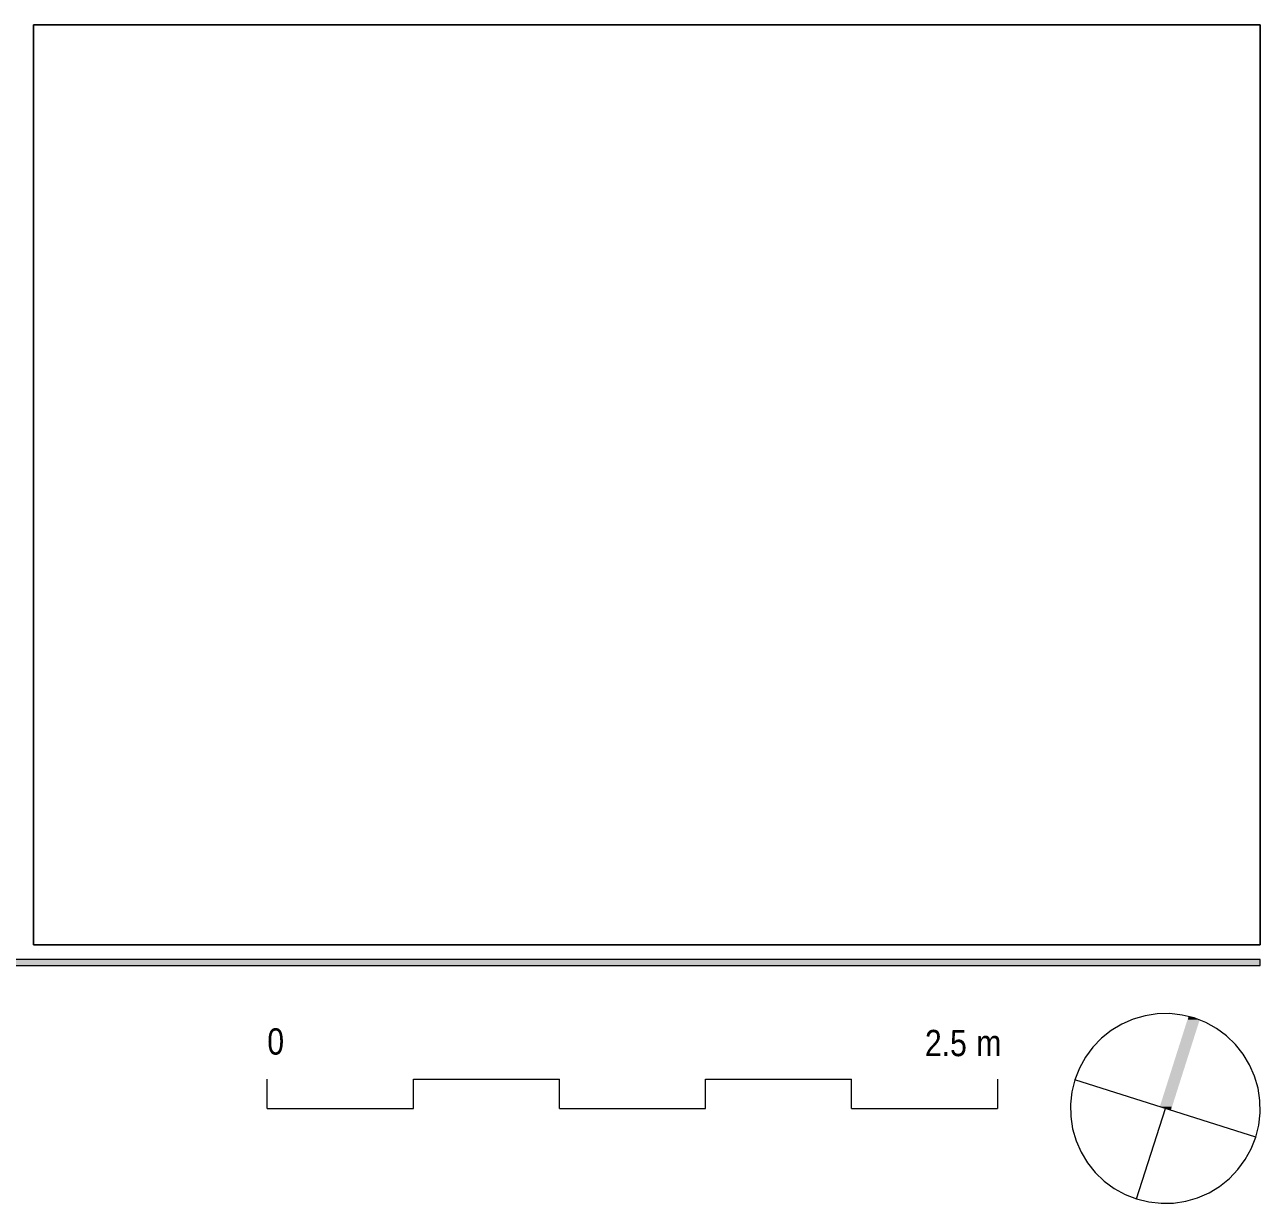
# Model space of a CAD drawing. Extents: x -1 to 1342, y -35 to 723.
# Drawn here: x 1168.2 to 1252.8, y 135.1 to 215.8 of the extents above; entities that cross this region are included whole.
import ezdxf
from ezdxf.lldxf.tags import DXFTag

# ---------------------------------------------------------------- set-up
doc = ezdxf.new("R2010")
doc.units = 0
doc.layers.get('0').update_dxf_attribs({"lineweight": 18})
for name, color, linetype, lineweight in [('5773_Modell_AF - Perspektive Plankopf_2_915 Layout Zeichnungen', 7, 'Continuous', 25), ('P11_Plankopf_Ausführung_AF_4_800 Plankopf', 7, 'Continuous', 25), ('P15_Plankopf_Massstab_Nordpfeil_1_800 Plankopf', 7, 'Continuous', 25), ('P15_Plankopf_Massstab_Nordpfeil_2_800 Plankopf', 7, 'Continuous', 25)]:
    doc.layers.add(name, color=color, linetype=linetype, lineweight=lineweight)
doc.styles.get("Standard").update_dxf_attribs({"font": 'arial.ttf'})
tags = doc.linetypes.add('Wipeout_Contour', pattern=[1, 0, -1]).pattern_tags.tags
tags[6:7] = [DXFTag(74, 4), DXFTag(75, 0), DXFTag(340, '0'), DXFTag(46, 1.0), DXFTag(50, 0.0), DXFTag(44, 0.0), DXFTag(45, 0.0)]
tags[4:5] = [DXFTag(74, 4), DXFTag(75, 0), DXFTag(340, '0'), DXFTag(46, 1.0), DXFTag(50, 0.0), DXFTag(44, 0.0), DXFTag(45, 0.0)]

# ---------------------------------------------------------------- blocks, each defined once
blk = doc.blocks.new('Referenz-A0SKLQSHLL', base_point=(1054.478, 131.388))
at = {"layer": '5773_Modell_AF - Perspektive Plankopf_2_915 Layout Zeichnungen', "color": 0, "linetype": 'Wipeout_Contour', "lineweight": 0, "ltscale": 4679523.16}
for p, q in [((1168.811, 215.8), (1252.827, 215.8)), ((1168.811, 152.788), (1168.811, 215.8)), ((1252.827, 215.8), (1168.811, 215.8)), ((1168.811, 215.8), (1168.811, 152.788)), ((1252.827, 215.8), (1252.827, 152.788)), ((1252.827, 152.788), (1252.827, 215.8)), ((1252.827, 152.788), (1168.811, 152.788)), ((1168.811, 152.788), (1252.827, 152.788))]:
    blk.add_line(p, q, dxfattribs=at)
at = {"layer": 'P11_Plankopf_Ausführung_AF_4_800 Plankopf', "color": 0, "linetype": 'Continuous', "lineweight": 13, "ltscale": 16.9}
for p, q in [((1252.827, 151.788), (1054.827, 151.788)), ((1252.827, 151.388), (1252.827, 151.788)), ((1054.827, 151.388), (1252.827, 151.388))]:
    blk.add_line(p, q, dxfattribs=at)
at = {"layer": 'P11_Plankopf_Ausführung_AF_4_800 Plankopf', "color": 0, "linetype": 'Continuous', "lineweight": 0, "ltscale": 0.0169}
for points in [[(1054.827, 151.388), (1252.827, 151.388), (1054.827, 151.788)], [(1252.827, 151.388), (1252.827, 151.788), (1054.827, 151.788)]]:
    blk.add_solid(points, dxfattribs=at)
at = {"layer": 'P15_Plankopf_Massstab_Nordpfeil_1_800 Plankopf', "color": 0, "linetype": 'Continuous', "lineweight": 13, "ltscale": 16.9}
for p, q in [((1246.625, 148.081), (1245.775, 148.065)), ((1247.47, 147.987), (1246.625, 148.081)), ((1243.338, 147.361), (1242.61, 146.921)), ((1244.117, 147.701), (1243.338, 147.361)), ((1244.934, 147.937), (1244.117, 147.701)), ((1245.775, 148.065), (1244.934, 147.937)), ((1248.295, 147.783), (1247.47, 147.987)), ((1249.087, 147.473), (1248.295, 147.783)), ((1249.832, 147.062), (1249.087, 147.473)), ((1241.946, 146.391), (1241.357, 145.778)), ((1242.61, 146.921), (1241.946, 146.391)), ((1250.516, 146.558), (1249.832, 147.062)), ((1251.129, 145.969), (1250.516, 146.558)), ((1241.357, 145.778), (1240.853, 145.093)), ((1251.66, 145.304), (1251.129, 145.969)), ((1240.853, 145.093), (1240.442, 144.349)), ((1252.099, 144.577), (1251.66, 145.304)), ((1240.442, 144.349), (1240.132, 143.557)), ((1252.44, 143.798), (1252.099, 144.577)), ((1240.132, 143.557), (1239.928, 142.731)), ((1252.676, 142.981), (1252.44, 143.798)), ((1239.928, 142.731), (1239.833, 141.887)), ((1252.803, 142.14), (1252.676, 142.981)), ((1239.833, 141.887), (1239.85, 141.036)), ((1252.82, 141.29), (1252.803, 142.14)), ((1239.85, 141.036), (1239.978, 140.196)), ((1252.725, 140.445), (1252.82, 141.29)), ((1239.978, 140.196), (1240.214, 139.379)), ((1252.211, 138.828), (1252.521, 139.62)), ((1252.521, 139.62), (1252.725, 140.445)), ((1240.214, 139.379), (1240.554, 138.6)), ((1251.801, 138.083), (1252.211, 138.828)), ((1240.554, 138.6), (1240.994, 137.872)), ((1251.296, 137.399), (1251.801, 138.083)), ((1240.994, 137.872), (1241.524, 137.208)), ((1241.524, 137.208), (1242.137, 136.618)), ((1250.707, 136.786), (1251.296, 137.399)), ((1242.137, 136.618), (1242.822, 136.114)), ((1249.315, 135.816), (1250.043, 136.255)), ((1250.043, 136.255), (1250.707, 136.786)), ((1242.822, 136.114), (1243.566, 135.704)), ((1243.566, 135.704), (1244.358, 135.394)), ((1244.358, 135.394), (1245.183, 135.19)), ((1247.719, 135.239), (1248.536, 135.475)), ((1248.536, 135.475), (1249.315, 135.816)), ((1245.183, 135.19), (1246.028, 135.095)), ((1246.028, 135.095), (1246.878, 135.112)), ((1246.878, 135.112), (1247.719, 135.239))]:
    blk.add_line(p, q, dxfattribs=at)
at = {"layer": 'P15_Plankopf_Massstab_Nordpfeil_1_800 Plankopf', "color": 0, "lineweight": 13}
for p, q in [((1252.521, 139.62), (1240.132, 143.557)), ((1244.358, 135.394), (1246.327, 141.588))]:
    blk.add_line(p, q, dxfattribs=at)
at = {"layer": 'P15_Plankopf_Massstab_Nordpfeil_1_800 Plankopf', "color": 0, "linetype": 'Continuous', "lineweight": 0, "ltscale": 0.0169}
for points in [[(1246.753, 141.709), (1245.945, 141.709), (1247.914, 147.904)], [(1246.708, 141.467), (1248.677, 147.662), (1247.869, 147.662)], [(1248.677, 147.662), (1247.869, 147.662), (1247.914, 147.904)], [(1246.708, 141.467), (1246.753, 141.709), (1245.945, 141.709)]]:
    blk.add_solid(points, dxfattribs=at)
at = {"layer": 'P15_Plankopf_Massstab_Nordpfeil_2_800 Plankopf', "color": 0, "lineweight": 13}
for p, q in [((1184.827, 141.588), (1184.827, 143.588)), ((1194.827, 141.588), (1194.827, 143.588)), ((1194.827, 143.588), (1204.827, 143.588)), ((1204.827, 141.588), (1204.827, 143.588)), ((1214.827, 141.588), (1214.827, 143.588)), ((1214.827, 143.588), (1224.827, 143.588)), ((1224.827, 141.588), (1224.827, 143.588)), ((1234.827, 143.588), (1234.827, 141.588)), ((1184.827, 141.588), (1194.827, 141.588)), ((1204.827, 141.588), (1214.827, 141.588)), ((1224.827, 141.588), (1234.827, 141.588))]:
    blk.add_line(p, q, dxfattribs=at)
at = {"layer": 'P15_Plankopf_Massstab_Nordpfeil_2_800 Plankopf', "color": 0, "linetype": 'Continuous', "lineweight": 13, "ltscale": 0.0169, "char_height": 1.8, "attachment_point": 1}
for s, insert in [('{\\fArial Narrow;0}', (1184.827, 147.076)), ('{\\fArial Narrow;2.5}', (1229.863, 146.97)), ('{\\fArial Narrow;m}', (1233.379, 146.97))]:
    blk.add_mtext(s, dxfattribs=dict(at, insert=insert))

msp = doc.modelspace()

# ---------------------------------------------------------------- block references
at = {"color": 8, "lineweight": 25, "ltscale": 0.25, "true_color": 0x808080}
msp.add_blockref('Referenz-A0SKLQSHLL', (1054.478, 131.388), dxfattribs=at)

doc.saveas('drawing.dxf')
